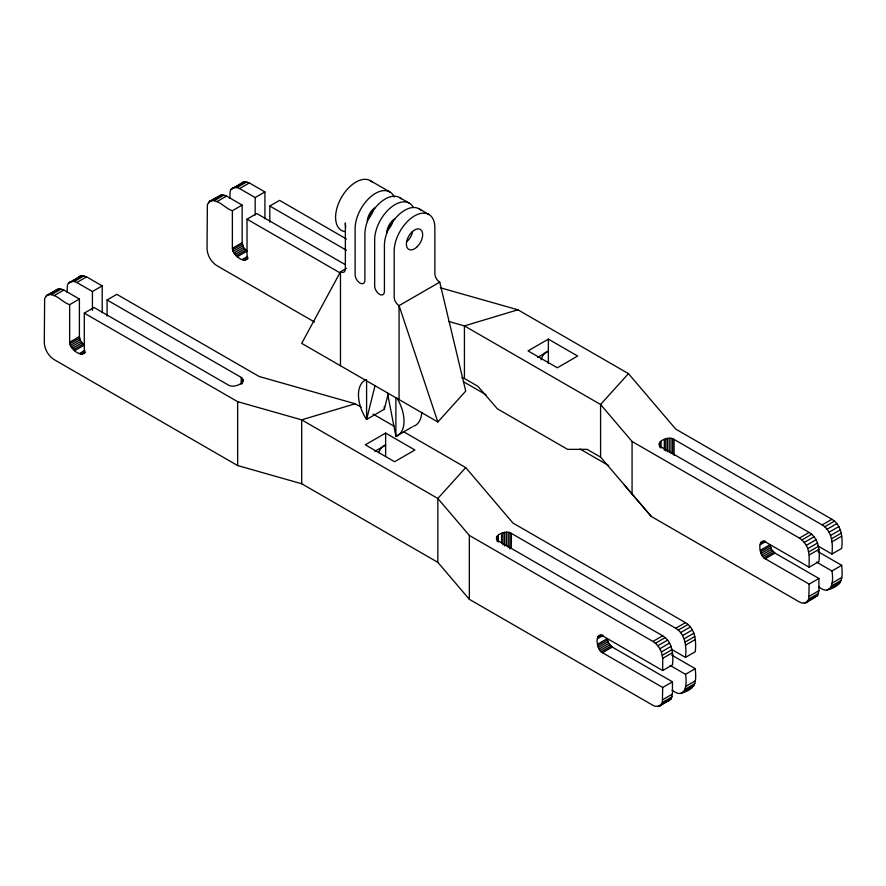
<?xml version="1.0" encoding="UTF-8"?>
<svg xmlns="http://www.w3.org/2000/svg" width="886" height="886" viewBox="0 0 886 886"><rect width="100%" height="100%" fill="white"/><g stroke="black" fill="none" stroke-linecap="round" stroke-linejoin="round"><path stroke-width="1.33" d="M47.157 294.994C55.619 292.48 62.175 302.469 69.651 304.673L69.651 342.251L70.304 345.451L74.524 350.712L84.292 345.075L80.836 341.431L79.408 336.614L79.408 299.036L63.825 290.043L58.941 288.736L47.157 294.994L44.632 298.593L44.3 342.66C44.621 349.405 48.387 355.917 54.068 359.572L237.647 465.56L301.694 483.745L437.839 562.344L469.347 599.324L652.927 705.322L655.452 706.397L659.837 705.998L671.145 698.921L672.452 694.048L672.452 681.832L662.695 687.47L602.48 652.705C597.075 650.512 593.631 632.682 602.48 635.794L662.695 670.558L672.452 664.921C673.604 654.566 672.618 641.752 662.695 635.794L498.331 540.903C491.896 535 506.803 529.739 511.344 533.383L675.708 628.274C685.642 634.243 686.628 647.046 685.476 657.401L695.244 651.764C696.385 641.409 695.399 628.606 685.476 622.636L512.972 523.05L465.726 467.586L403.916 431.892M659.837 705.998L662.363 702.41L662.695 687.47M672.142 690.105C685.376 700.461 687.447 684.8 685.476 674.312L670.126 665.452M682.619 692.852C696.307 688.234 696.396 681.788 695.244 668.675L671.621 655.042M461.816 377.779L464.43 378.521L477.864 386.274L497.4 408.823L567.616 449.368L587.141 449.357L600.575 457.121L651.299 516.472L799.393 601.971L801.919 603.045L806.293 602.657L817.612 595.58L818.919 590.696L818.919 578.48L809.151 584.118L765.216 558.745C759.8 556.563 756.356 538.732 765.216 541.833L809.151 567.206L818.919 561.569C820.071 551.214 819.074 538.411 809.151 532.442L661.067 446.943C654.632 441.051 669.528 435.779 674.08 439.423L822.175 524.922C832.098 530.891 833.084 543.694 831.932 554.049L841.7 548.412C842.852 538.057 841.866 525.254 831.932 519.285L675.708 429.09L628.462 373.626L517.911 309.801L440.264 287.751M806.293 602.657L808.818 599.058L809.151 584.118M818.586 586.742C831.832 597.12 833.914 581.471 831.932 570.961L816.493 562.056M829.074 589.5C842.774 584.893 842.863 578.447 841.7 565.323L817.944 551.613M375.055 385.576L366.594 419.443L365.575 418.037A32.217 18.606 60 0 1 365.575 379.85L366.594 379.64M366.594 381.013L366.594 419.443L384.336 409.199L388.245 393.572M102.189 312.725L102.189 285.879L86.606 276.886L81.733 275.579L68.388 283.276L67.414 285.436L67.081 292.291M209.893 201.044C218.355 198.53 224.9 208.509 232.376 210.724L232.376 248.301L233.04 251.502L237.26 256.763L247.028 251.126L243.572 247.482L242.144 242.664L242.144 205.087L226.561 196.083L221.677 194.776L209.893 201.044L207.368 204.633L207.036 248.7C207.357 255.445 211.123 261.957 216.804 265.612L314.464 321.995M264.925 218.776L264.925 191.93L249.343 182.937L244.458 181.63L231.124 189.327L230.15 191.487L229.817 198.342M437.839 421.98L465.726 391.103L439.744 282.147A6.9 3.987 60 0 1 434.86 273.685L434.86 227.647A28.773 16.612 -60 0 0 414.526 215.907A28.773 16.612 -60 0 0 394.181 251.137L394.181 297.175A6.9 3.987 60 0 0 399.065 305.626L437.839 421.98L301.694 343.369L340.479 271.803A6.9 3.987 60 0 0 345.363 268.99L345.363 222.951A28.773 16.612 -60 0 0 345.75 227.303M465.726 467.586L437.839 498.464L437.839 562.344M628.462 373.626L600.575 404.503L600.575 457.121M55.375 290.796L56.925 289.357M78.156 277.639L79.707 276.199M240.892 183.69L242.443 182.25M74.524 350.712C76.849 353.016 84.236 356.792 84.292 350.712L84.292 313.135L94.06 307.497L228.189 384.934C232.741 388.577 247.637 383.306 241.214 377.414L107.073 299.977L107.073 316.08M237.26 256.763C239.585 259.055 246.972 262.843 247.028 256.763L247.028 219.174L256.796 213.537L345.418 264.704M45.607 296.433L58.941 288.736M68.388 283.276L81.733 275.579M208.343 202.484L221.677 194.776M231.124 189.327L244.458 181.63M51.532 294.606L61.3 288.969M69.939 281.837L74.324 281.449L84.081 275.812M214.268 200.646L224.036 195.009M232.675 187.887L237.049 187.5L246.817 181.863M54.068 295.68L63.825 290.043M74.324 281.449L76.849 282.523L86.606 276.886M216.804 201.72L226.561 196.083M237.049 187.5L239.585 188.574L249.343 182.937M69.651 304.673L79.408 299.036M76.849 282.523L92.432 291.516L102.189 285.879M232.376 210.724L242.144 205.087M239.585 188.574L255.168 197.567L264.925 191.93M107.073 299.977L116.841 294.34L259.111 376.484L355.175 403.761L361.123 407.183M269.809 222.131L269.809 206.017L279.577 200.38L346.526 239.043M69.651 342.251L79.408 336.614M232.376 248.301L242.144 242.664M69.817 343.812L79.574 338.175M232.542 249.852L242.31 244.215M70.304 345.451L80.061 339.814M233.04 251.502L242.797 245.865M71.079 347.068L80.836 341.431M233.815 253.119L243.572 247.482M72.087 348.552L81.855 342.915M234.823 254.592L244.58 248.955M73.261 349.793L83.029 344.156M235.997 255.832L245.765 250.195M79.408 353.536L84.834 350.402M242.144 259.576L247.571 256.442M80.67 354.068L85.012 351.565M243.406 260.119L247.748 257.604M81.855 354.19L85.1 352.307M244.58 260.229L247.836 258.347M82.863 353.868L85.034 352.617M245.599 259.919L247.77 258.668M346.459 268.358L340.479 271.803L340.479 365.763M439.744 282.147L399.065 305.626L399.065 399.586M385.631 433.088L365.298 444.827L394.591 461.739L414.925 449.999L385.631 433.088L385.631 456.113M548.368 339.128L528.034 350.878L557.316 367.79L577.661 356.039L548.368 339.128L548.368 363.526M412.444 426.797L395.887 436.355L387.404 392.631M374.867 451.351L385.631 445.126L384.613 445.348A32.217 18.606 60 0 0 378.687 452.624M537.603 357.39L548.368 351.177M598.249 636.17L600.42 634.919M760.985 542.221L763.156 540.958M597.762 637.244L602.103 634.741M760.498 543.295L764.839 540.792M597.596 638.607L603.023 635.483M760.332 544.657L765.759 541.523M597.596 644.244L607.364 638.607L608.793 643.424L612.248 647.068L672.452 681.832M760.332 550.295L770.1 544.657L771.529 549.464L774.984 553.108L818.919 578.48M597.762 645.805L607.53 640.168M760.498 551.845L770.266 546.208M598.249 647.444L608.017 641.807M760.985 553.495L770.754 547.858M599.025 649.061L608.793 643.424M761.761 555.101L771.529 549.464M600.043 650.534L609.801 644.897M762.768 556.585L772.537 550.948M601.217 651.786L610.986 646.149M763.953 557.826L773.711 552.188M448.748 321.452L464.43 325.904L600.575 404.503L632.072 441.483L799.393 538.079L809.151 532.442M822.175 524.922L831.932 519.285M602.48 652.705L612.248 647.068M765.216 558.745L774.984 553.108M799.393 538.079L801.919 539.917L811.676 534.28M824.7 526.771L834.468 521.134M801.919 539.917L804.266 542.409L814.035 536.772M827.059 529.252L836.816 523.615M804.266 542.409L806.293 545.366L816.061 539.729M829.074 532.209L838.843 526.572M809.151 567.206L809.151 554.99L807.844 548.6L817.612 542.963M830.625 535.443L840.393 529.806M84.292 313.135L237.647 401.668L301.694 419.853L437.839 498.464L469.347 535.432L652.927 641.431L662.695 635.794M675.708 628.274L685.476 622.636M808.818 551.878L818.586 546.241M831.6 538.732L841.368 533.095M652.927 641.431L655.452 643.269L665.22 637.632M678.233 630.123L688.001 624.486M809.151 554.99L818.919 549.353M831.932 541.833L841.7 536.196M655.452 643.269L657.811 645.761L667.579 640.124M680.592 632.604L690.36 626.967M657.811 645.761L659.837 648.718L669.594 643.081M682.619 635.561L692.376 629.924M662.695 670.558L662.695 658.342L661.388 651.952L671.145 646.315M684.169 638.795L693.926 633.158M662.363 655.23L672.12 649.593M685.144 642.073L694.901 636.436M662.695 658.342L672.452 652.705M685.476 645.185L695.244 639.548M831.932 570.961L841.7 565.323M809.151 596.333L818.919 590.696M831.932 583.176L841.7 577.539M808.818 599.058L818.586 593.421M831.6 585.901L841.368 580.264M804.266 603.277L817.612 595.58M827.059 590.12L840.393 582.423M685.476 674.312L695.244 668.675M662.695 699.685L672.452 694.048M685.476 686.528L695.244 680.891M662.363 702.41L672.12 696.773M685.144 689.253L694.901 683.615M657.811 706.629L671.145 698.921M680.592 693.472L693.926 685.775M836.816 584.483L838.843 583.863M690.36 687.835L692.376 687.215M667.579 700.992L669.594 700.361M517.911 309.801L464.43 325.904L464.43 378.521M355.175 403.761L301.694 419.853L301.694 483.745M413.629 426.111L414.648 425.9A32.217 18.606 60 0 0 421.725 412.311M370.326 180.655L389.851 191.93M399.608 197.567L409.376 203.204M419.144 208.841L428.902 214.478M269.809 206.017L346.459 250.273M817.689 545.82L831.932 554.049M247.028 219.174L340.479 273.132M463.444 381.711L486.06 394.757M580.075 449.036L608.627 465.527M373.006 414.05L394.403 426.41M671.311 649.216L685.476 657.401M624.32 484.996L651.299 516.472M806.293 545.366L807.844 548.6M659.837 648.718L661.388 651.952M674.08 439.423L674.08 455.404M672.651 438.791L672.651 453.82M670.99 438.393L670.99 453.167M669.196 438.26L669.196 451.96M667.413 438.393L667.413 451.771M665.751 438.791L665.751 450.941M664.323 439.423L664.323 450.254M661.067 441.306L661.067 448.072M659.97 442.136L659.97 447.53M659.273 443.089L659.273 445.769M632.072 441.483L632.072 494.1M511.344 533.383L511.344 548.334M509.915 532.752L509.915 549.065M508.254 532.353L508.254 547.304M506.471 532.209L506.471 545.809M504.677 532.353L504.677 545.942M503.015 532.752L503.015 544.979M501.587 533.383L501.587 542.896M498.331 535.266L498.331 542.055M497.234 536.085L497.234 541.523M496.548 537.049L496.548 539.762M469.347 535.432L469.347 599.324M395.887 397.925L395.887 436.355L396.917 436.133A32.217 18.606 60 0 0 396.917 397.947M384.336 406.452L384.336 409.199M255.168 197.567L255.168 215.01M242.997 379.208L242.997 381.921M242.31 378.244L242.31 383.682M241.214 377.414L241.214 384.214M237.647 401.668L237.647 465.56M92.432 291.516L92.432 310.31M541.069 359.827A32.217 18.606 60 0 1 547.349 351.388M367.325 221.544A11.507 6.645 -60 0 1 375.465 207.446M420.894 210.137A28.773 16.612 -60 0 0 398.224 215.287A28.773 16.612 -60 0 0 384.413 245.5L384.413 291.538A6.9 3.987 60 0 1 379.529 294.351A6.9 3.987 60 0 1 374.656 285.901L374.656 239.862A28.773 16.612 -60 0 1 390.372 207.911A28.773 16.612 -60 0 1 413.241 207.202M412.621 231.645A11.507 6.645 -60 0 1 406.862 241.612M386.861 232.819A11.507 6.645 -60 0 1 394.99 218.72M373.56 209.096A11.507 6.645 -60 0 1 371.455 214.523M370.935 215.387A11.507 6.645 -60 0 1 367.812 219.064M394.259 197.002A28.773 16.612 -60 0 0 371.5 196.094A28.773 16.612 -60 0 0 355.12 228.588L355.12 274.627A6.9 3.987 60 0 0 360.004 283.077A6.9 3.987 60 0 0 364.888 280.264L364.888 234.225A28.773 16.612 -60 0 1 378.687 204.013A28.773 16.612 -60 0 1 401.369 198.863M393.085 220.37A11.507 6.645 -60 0 1 391.457 224.922M390.981 225.797A11.507 6.645 -60 0 1 387.337 230.338M344.632 231.623A28.773 16.612 -60 0 1 341.088 198.087A28.773 16.612 -60 0 1 372.076 181.951M416.63 247.249A11.507 6.645 -60 0 0 420.274 229.43A11.507 6.645 -60 0 0 406.663 241.501A11.507 6.645 -60 0 0 416.63 247.249"/></g></svg>
